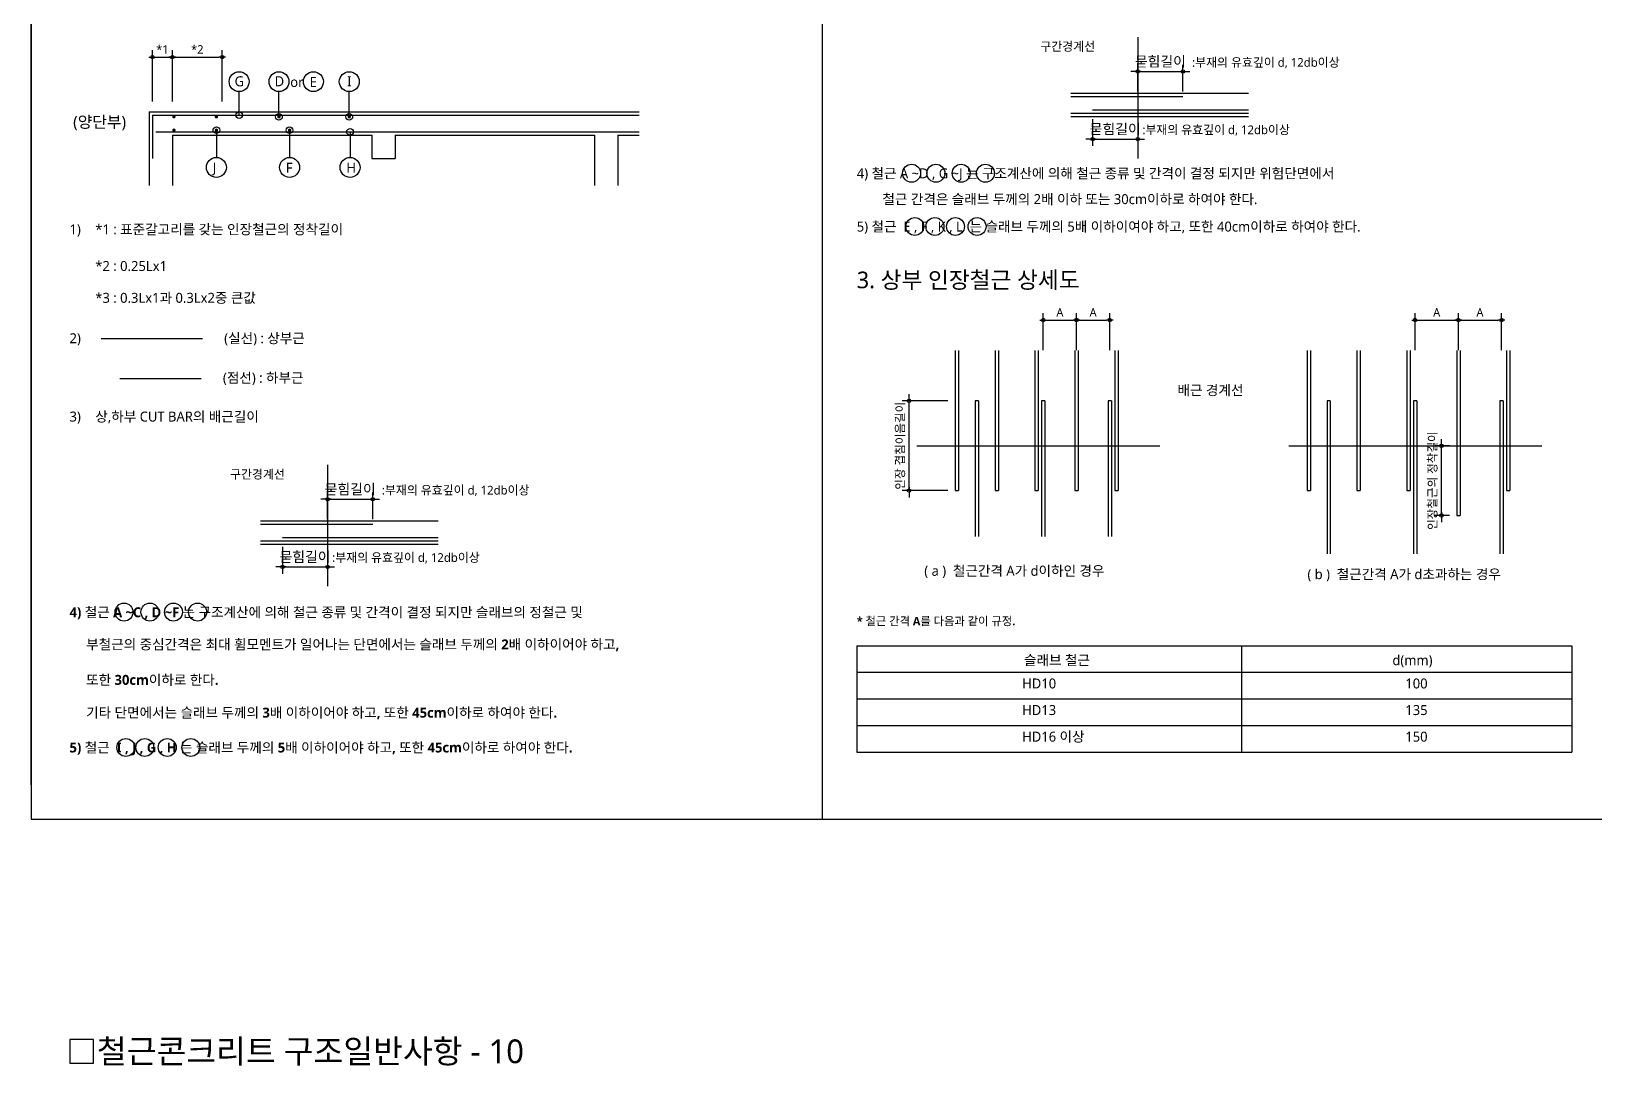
# Model space of a CAD drawing. Header units: millimetres. Extents: x 4573 to 501064, y -176100 to -4304.
# Drawn here: x 256950 to 303045, y -64575 to -34065 of the extents above; entities that cross this region are included whole.
import ezdxf
from ezdxf.enums import TextEntityAlignment as Align

# ---------------------------------------------------------------- set-up
doc = ezdxf.new("R2010")
doc.units = ezdxf.units.MM
doc.header["$LTSCALE"] = 800
for name, pattern in [('ACAD_ISO02W100', [15, 12, -3]), ('ACAD_ISO04W100', [30.5, 24, -3, 0.5, -3]), ('CEN', [19, 15, -1, 2, -1]), ('HID2', [4.6, 3, -1.6])]:
    doc.linetypes.add(name, pattern=pattern)
doc.layers.get('Defpoints').update_dxf_attribs({"color": 147})
for name, color, linetype in [('BAR', 40, 'Continuous'), ('BAR-S', 4, 'Continuous'), ('CEN', 1, 'CEN'), ('CHART', 7, 'Continuous'), ('DIM', 7, 'Continuous'), ('ELE4', 4, 'Continuous'), ('LARGE', 2, 'Continuous'), ('MIDDLE', 6, 'Continuous'), ('RXLEADER', 7, 'Continuous'), ('TEXT', 3, 'Continuous'), ('TEXT5', 7, 'Continuous'), ('W1', 2, 'Continuous')]:
    doc.layers.add(name, color=color, linetype=linetype)
doc.styles.get("Standard").update_dxf_attribs({"font": 'malgun.ttf'})
doc.styles.add('XR-SHEET$0$맑은고딕', font='malgun.ttf')
doc.styles.add('XR-SHEET-맑은고딕', font='malgun.ttf')
doc.styles.add('맑은고딕B', font='malgunbd.ttf')
doc.dimstyles.new('DIM1', dxfattribs={"dimscale": 10, "dimtxt": 3, "dimasz": 1, "dimexe": 2, "dimexo": 3, "dimgap": 1, "dimtad": 1, "dimdec": 0, "dimzin": 0, "dimdsep": 46, "dimtxsty": 'XR-SHEET-맑은고딕', "dimblk1": 'DIMDOT', "dimblk2": 'DIMDOT', "dimsah": 1, "dimcen": -1, "dimdle": 1.5, "dimclrt": 3, "dimadec": 0, "dimazin": 0, "dimtfac": 1, "dimtdec": 0, "dimtix": 1, "dimtmove": 2, "dimatfit": 3, "dimldrblk": 'DIMDOT', "dimfxl": 1, "dimtvp": 1, "dimtolj": 1, "dimtzin": 0, "dimarcsym": 0})

# ---------------------------------------------------------------- blocks, each defined once
blk = doc.blocks.new('DIMDOT')
at = {"layer": 'DIM'}
blk.add_line((1, 0), (-1, 0), dxfattribs=at)
blk.add_circle((0, 0), 0.5, dxfattribs=at)
blk = doc.blocks.new('*D34')
at = {"layer": 'Defpoints', "color": 0, "transparency": 16777216}
for p in [(187010, 74357), (185736, 73163), (187010, 73163)]:
    blk.add_point(p, dxfattribs=at)
at = {"layer": 'DIM', "color": 0, "lineweight": -2, "transparency": 16777216}
for p, q in [((185736, 73463), (185736, 74557)), ((185836, 74357), (186910, 74357)), ((187010, 73463), (187010, 74557))]:
    blk.add_line(p, q, dxfattribs=at)
at = {"layer": 'DIM', "color": 0, "lineweight": -2, "transparency": 16777216, "xscale": 100, "yscale": 100, "zscale": 100, "rotation": 180}
blk.add_blockref('DIMDOT', (185736, 74357), dxfattribs=at)
at = {"layer": 'DIM', "color": 0, "lineweight": -2, "transparency": 16777216, "xscale": 100, "yscale": 100, "zscale": 100}
blk.add_blockref('DIMDOT', (187010, 74357), dxfattribs=at)
at = {"layer": 'DIM', "color": 4, "transparency": 16777216, "insert": (186373, 74582), "char_height": 250, "attachment_point": 5, "style": 'XR-SHEET-맑은고딕'}
blk.add_mtext('\\A1;A', dxfattribs=at)
blk = doc.blocks.new('*D35')
at = {"layer": 'Defpoints', "color": 0, "transparency": 16777216}
for p in [(185736, 74357), (184461, 73163), (185736, 73163)]:
    blk.add_point(p, dxfattribs=at)
at = {"layer": 'DIM', "color": 0, "lineweight": -2, "transparency": 16777216}
for p, q in [((184461, 73463), (184461, 74557)), ((184561, 74357), (185636, 74357)), ((185736, 73463), (185736, 74557))]:
    blk.add_line(p, q, dxfattribs=at)
at = {"layer": 'DIM', "color": 0, "lineweight": -2, "transparency": 16777216, "xscale": 100, "yscale": 100, "zscale": 100, "rotation": 180}
blk.add_blockref('DIMDOT', (184461, 74357), dxfattribs=at)
at = {"layer": 'DIM', "color": 0, "lineweight": -2, "transparency": 16777216, "xscale": 100, "yscale": 100, "zscale": 100}
blk.add_blockref('DIMDOT', (185736, 74357), dxfattribs=at)
at = {"layer": 'DIM', "color": 4, "transparency": 16777216, "insert": (185098, 74582), "char_height": 250, "attachment_point": 5, "style": 'XR-SHEET-맑은고딕'}
blk.add_mtext('\\A1;A', dxfattribs=at)
blk = doc.blocks.new('*D58')
at = {"layer": 'Defpoints', "color": 0, "transparency": 16777216}
for p in [(175458, 74357), (174478, 73163), (175458, 73163)]:
    blk.add_point(p, dxfattribs=at)
at = {"layer": 'DIM', "color": 0, "lineweight": -2, "transparency": 16777216}
for p, q in [((174478, 73463), (174478, 74557)), ((174578, 74357), (175358, 74357)), ((175458, 73463), (175458, 74557))]:
    blk.add_line(p, q, dxfattribs=at)
at = {"layer": 'DIM', "color": 0, "lineweight": -2, "transparency": 16777216, "xscale": 100, "yscale": 100, "zscale": 100, "rotation": 180}
blk.add_blockref('DIMDOT', (174478, 74357), dxfattribs=at)
at = {"layer": 'DIM', "color": 0, "lineweight": -2, "transparency": 16777216, "xscale": 100, "yscale": 100, "zscale": 100}
blk.add_blockref('DIMDOT', (175458, 74357), dxfattribs=at)
at = {"layer": 'DIM', "color": 4, "transparency": 16777216, "insert": (174968, 74582), "char_height": 250, "attachment_point": 5, "style": 'XR-SHEET-맑은고딕'}
blk.add_mtext('\\A1;A', dxfattribs=at)
blk = doc.blocks.new('*D59')
at = {"layer": 'Defpoints', "color": 0, "transparency": 16777216}
for p in [(174478, 74357), (173498, 73163), (174478, 73163)]:
    blk.add_point(p, dxfattribs=at)
at = {"layer": 'DIM', "color": 0, "lineweight": -2, "transparency": 16777216}
for p, q in [((173498, 73463), (173498, 74557)), ((173598, 74357), (174378, 74357)), ((174478, 73463), (174478, 74557))]:
    blk.add_line(p, q, dxfattribs=at)
at = {"layer": 'DIM', "color": 0, "lineweight": -2, "transparency": 16777216, "xscale": 100, "yscale": 100, "zscale": 100, "rotation": 180}
blk.add_blockref('DIMDOT', (173498, 74357), dxfattribs=at)
at = {"layer": 'DIM', "color": 0, "lineweight": -2, "transparency": 16777216, "xscale": 100, "yscale": 100, "zscale": 100}
blk.add_blockref('DIMDOT', (174478, 74357), dxfattribs=at)
at = {"layer": 'DIM', "color": 4, "transparency": 16777216, "insert": (173988, 74582), "char_height": 250, "attachment_point": 5, "style": 'XR-SHEET-맑은고딕'}
blk.add_mtext('\\A1;A', dxfattribs=at)
blk = doc.blocks.new('*D65')
at = {"layer": 'Defpoints', "color": 0, "transparency": 16777216}
for p in [(149291, 82113), (147821, 80497), (149291, 80497)]:
    blk.add_point(p, dxfattribs=at)
at = {"layer": 'DIM', "color": 0, "lineweight": -2, "transparency": 16777216}
for p, q in [((147821, 80797), (147821, 82313)), ((147921, 82113), (149191, 82113)), ((149291, 80797), (149291, 82313))]:
    blk.add_line(p, q, dxfattribs=at)
at = {"layer": 'DIM', "color": 0, "lineweight": -2, "transparency": 16777216, "xscale": 100, "yscale": 100, "zscale": 100, "rotation": 180}
blk.add_blockref('DIMDOT', (147821, 82113), dxfattribs=at)
at = {"layer": 'DIM', "color": 0, "lineweight": -2, "transparency": 16777216, "xscale": 100, "yscale": 100, "zscale": 100}
blk.add_blockref('DIMDOT', (149291, 82113), dxfattribs=at)
at = {"layer": 'DIM', "color": 4, "transparency": 16777216, "insert": (148556, 82338), "char_height": 250, "attachment_point": 5, "style": 'XR-SHEET-맑은고딕'}
blk.add_mtext('\\A1;*2', dxfattribs=at)
blk = doc.blocks.new('*D66')
at = {"layer": 'Defpoints', "color": 0, "transparency": 16777216}
for p in [(147821, 82113), (147232, 80497), (147821, 80497)]:
    blk.add_point(p, dxfattribs=at)
at = {"layer": 'DIM', "color": 0, "lineweight": -2, "transparency": 16777216}
for p, q in [((147232, 80797), (147232, 82313)), ((147332, 82113), (147721, 82113)), ((147821, 80797), (147821, 82313))]:
    blk.add_line(p, q, dxfattribs=at)
at = {"layer": 'DIM', "color": 0, "lineweight": -2, "transparency": 16777216, "xscale": 100, "yscale": 100, "zscale": 100, "rotation": 180}
blk.add_blockref('DIMDOT', (147232, 82113), dxfattribs=at)
at = {"layer": 'DIM', "color": 0, "lineweight": -2, "transparency": 16777216, "xscale": 100, "yscale": 100, "zscale": 100}
blk.add_blockref('DIMDOT', (147821, 82113), dxfattribs=at)
at = {"layer": 'DIM', "color": 4, "transparency": 16777216, "insert": (147527, 82338), "char_height": 250, "attachment_point": 5, "style": 'XR-SHEET-맑은고딕'}
blk.add_mtext('\\A1;*1', dxfattribs=at)
blk = doc.blocks.new('*D67')
at = {"layer": 'Defpoints', "color": 0, "transparency": 16777216}
for p in [(153730, 69070), (152399, 68183), (153730, 68183)]:
    blk.add_point(p, dxfattribs=at)
at = {"layer": 'TEXT5', "color": 0, "lineweight": -2, "transparency": 16777216}
for p, q in [((152399, 68483), (152399, 69270)), ((153730, 68483), (153730, 69270)), ((152299, 69070), (152199, 69070)), ((152399, 69070), (153730, 69070)), ((153830, 69070), (153930, 69070))]:
    blk.add_line(p, q, dxfattribs=at)
at = {"layer": 'TEXT5', "color": 0, "lineweight": -2, "transparency": 16777216, "xscale": 100, "yscale": 100, "zscale": 100}
blk.add_blockref('DIMDOT', (152399, 69070), dxfattribs=at)
at = {"layer": 'TEXT5', "color": 0, "lineweight": -2, "transparency": 16777216, "xscale": 100, "yscale": 100, "zscale": 100, "rotation": 180}
blk.add_blockref('DIMDOT', (153730, 69070), dxfattribs=at)
at = {"layer": 'TEXT5', "color": 3, "transparency": 16777216, "insert": (153064, 69351), "char_height": 300, "attachment_point": 5, "style": 'XR-SHEET-맑은고딕'}
blk.add_mtext('\\A1;묻힘길이', dxfattribs=at)
blk = doc.blocks.new('*D68')
at = {"layer": 'Defpoints', "color": 0, "transparency": 16777216}
for p in [(169540, 71974), (170984, 71974), (170984, 69327)]:
    blk.add_point(p, dxfattribs=at)
at = {"layer": 'DIM', "color": 0, "lineweight": -2, "transparency": 16777216}
for p, q in [((170684, 71974), (169340, 71974)), ((169540, 72074), (169540, 72174)), ((169540, 69327), (169540, 71974)), ((170684, 69327), (169340, 69327)), ((169540, 69227), (169540, 69127))]:
    blk.add_line(p, q, dxfattribs=at)
at = {"layer": 'DIM', "color": 0, "lineweight": -2, "transparency": 16777216, "xscale": 100, "yscale": 100, "zscale": 100}
for p, rotation in [((169540, 71974), 270), ((169540, 69327), 90)]:
    blk.add_blockref('DIMDOT', p, dxfattribs=dict(at, rotation=rotation))
at = {"layer": 'DIM', "color": 4, "transparency": 16777216, "insert": (169290, 70650), "char_height": 250, "attachment_point": 5, "rotation": 90, "style": 'XR-SHEET-맑은고딕'}
blk.add_mtext('\\A1;인장 겹침이음길이', dxfattribs=at)
blk = doc.blocks.new('*D69')
at = {"layer": 'Defpoints', "color": 0, "transparency": 16777216}
for p in [(185238, 70646), (185785, 70646), (185771, 68592)]:
    blk.add_point(p, dxfattribs=at)
at = {"layer": 'DIM', "color": 0, "lineweight": -2, "transparency": 16777216}
for p, q in [((185485, 70646), (185038, 70646)), ((185238, 70746), (185238, 70846)), ((185238, 68592), (185238, 70646)), ((185471, 68592), (185038, 68592)), ((185238, 68492), (185238, 68392))]:
    blk.add_line(p, q, dxfattribs=at)
at = {"layer": 'DIM', "color": 0, "lineweight": -2, "transparency": 16777216, "xscale": 100, "yscale": 100, "zscale": 100}
for p, rotation in [((185238, 70646), 270), ((185238, 68592), 90)]:
    blk.add_blockref('DIMDOT', p, dxfattribs=dict(at, rotation=rotation))
at = {"layer": 'DIM', "color": 4, "transparency": 16777216, "insert": (184985, 69619), "char_height": 250, "attachment_point": 5, "rotation": 90, "style": 'XR-SHEET-맑은고딕'}
blk.add_mtext('\\A1;인장철근의 정착길이', dxfattribs=at)
blk = doc.blocks.new('*D70')
at = {"layer": 'Defpoints', "color": 0, "transparency": 16777216}
for p in [(151068, 67964), (152399, 67964), (152399, 67076)]:
    blk.add_point(p, dxfattribs=at)
at = {"layer": 'TEXT5', "color": 0, "lineweight": -2, "transparency": 16777216}
for p, q in [((151068, 67664), (151068, 66876)), ((152399, 67664), (152399, 66876)), ((150968, 67076), (150868, 67076)), ((151068, 67076), (152399, 67076)), ((152499, 67076), (152599, 67076))]:
    blk.add_line(p, q, dxfattribs=at)
at = {"layer": 'TEXT5', "color": 0, "lineweight": -2, "transparency": 16777216, "xscale": 100, "yscale": 100, "zscale": 100}
blk.add_blockref('DIMDOT', (151068, 67076), dxfattribs=at)
at = {"layer": 'TEXT5', "color": 0, "lineweight": -2, "transparency": 16777216, "xscale": 100, "yscale": 100, "zscale": 100, "rotation": 180}
blk.add_blockref('DIMDOT', (152399, 67076), dxfattribs=at)
at = {"layer": 'TEXT5', "color": 3, "transparency": 16777216, "insert": (151733, 67356), "char_height": 300, "attachment_point": 5, "style": 'XR-SHEET-맑은고딕'}
blk.add_mtext('\\A1;묻힘길이', dxfattribs=at)
blk = doc.blocks.new('*D71')
at = {"layer": 'Defpoints', "color": 0, "transparency": 16777216}
for p in [(177615, 81686), (176284, 80799), (177615, 80799)]:
    blk.add_point(p, dxfattribs=at)
at = {"layer": 'TEXT5', "color": 0, "lineweight": -2, "transparency": 16777216}
for p, q in [((176184, 81686), (176084, 81686)), ((176284, 81099), (176284, 81886)), ((176284, 81686), (177615, 81686)), ((177615, 81099), (177615, 81886)), ((177715, 81686), (177815, 81686))]:
    blk.add_line(p, q, dxfattribs=at)
at = {"layer": 'TEXT5', "color": 0, "lineweight": -2, "transparency": 16777216, "xscale": 100, "yscale": 100, "zscale": 100}
blk.add_blockref('DIMDOT', (176284, 81686), dxfattribs=at)
at = {"layer": 'TEXT5', "color": 0, "lineweight": -2, "transparency": 16777216, "xscale": 100, "yscale": 100, "zscale": 100, "rotation": 180}
blk.add_blockref('DIMDOT', (177615, 81686), dxfattribs=at)
at = {"layer": 'TEXT5', "color": 3, "transparency": 16777216, "insert": (176950, 81967), "char_height": 300, "attachment_point": 5, "style": 'XR-SHEET-맑은고딕'}
blk.add_mtext('\\A1;묻힘길이', dxfattribs=at)
blk = doc.blocks.new('*D72')
at = {"layer": 'Defpoints', "color": 0, "transparency": 16777216}
for p in [(174954, 80580), (176284, 80580), (176284, 79692)]:
    blk.add_point(p, dxfattribs=at)
at = {"layer": 'TEXT5', "color": 0, "lineweight": -2, "transparency": 16777216}
for p, q in [((174954, 80280), (174954, 79492)), ((176284, 80280), (176284, 79492)), ((174854, 79692), (174754, 79692)), ((174954, 79692), (176284, 79692)), ((176384, 79692), (176484, 79692))]:
    blk.add_line(p, q, dxfattribs=at)
at = {"layer": 'TEXT5', "color": 0, "lineweight": -2, "transparency": 16777216, "xscale": 100, "yscale": 100, "zscale": 100}
blk.add_blockref('DIMDOT', (174954, 79692), dxfattribs=at)
at = {"layer": 'TEXT5', "color": 0, "lineweight": -2, "transparency": 16777216, "xscale": 100, "yscale": 100, "zscale": 100, "rotation": 180}
blk.add_blockref('DIMDOT', (176284, 79692), dxfattribs=at)
at = {"layer": 'TEXT5', "color": 3, "transparency": 16777216, "insert": (175619, 79973), "char_height": 300, "attachment_point": 5, "style": 'XR-SHEET-맑은고딕'}
blk.add_mtext('\\A1;묻힘길이', dxfattribs=at)
blk = doc.blocks.new('A$C164A7975')
at = {"layer": 'BAR'}
for p, q in [((30645, -29987), (33953.6, -29987)), ((31292, -30379.1), (35886.5, -30379.1)), ((3570.9, -30539.9), (3570.9, -31814.4)), ((3570.9, -30539.9), (17921.1, -30539.9)), ((30645, -30477.2), (35886.5, -30477.2)), ((3668.9, -31030.1), (17921.1, -31030.1)), ((5050.4, -37135), (2065.6, -37135)), ((27238, -37481.3), (27238, -41611.6)), ((27336, -37481.3), (27336, -41611.6)), ((28414.4, -37481.3), (28414.4, -41611.6)), ((28512.5, -37481.3), (28512.5, -41611.6)), ((29590.9, -37481.3), (29590.9, -41611.6)), ((29688.9, -37481.3), (29688.9, -41611.6)), ((30767.4, -37481.3), (30767.4, -41611.6)), ((30865.4, -37481.3), (30865.4, -41611.6)), ((31943.8, -37481.3), (31943.8, -41611.6)), ((32041.9, -37481.3), (32041.9, -41611.6)), ((37613.2, -37481.3), (37613.2, -41611.6)), ((37711.2, -37481.3), (37711.2, -41611.6)), ((39083.8, -37481.3), (39083.8, -41611.6)), ((39181.8, -37481.3), (39181.8, -41611.6)), ((40554.4, -37481.3), (40554.4, -41611.6)), ((40652.4, -37481.3), (40652.4, -41611.6)), ((42025, -37481.3), (42025, -42346.3)), ((42123, -37481.3), (42123, -42346.3)), ((43495.6, -37481.3), (43495.6, -41611.6)), ((43593.6, -37481.3), (43593.6, -41611.6)), ((27924.2, -38964.5), (27826.2, -38964.5)), ((27826.2, -38964.5), (27826.2, -42965.6)), ((27924.2, -38964.5), (27924.2, -42965.6)), ((29885, -38964.5), (29787, -38964.5)), ((29787, -38964.5), (29787, -42965.6)), ((29885, -38964.5), (29885, -42965.6)), ((31845.8, -38964.5), (31747.8, -38964.5)), ((31747.8, -38964.5), (31747.8, -42965.6)), ((31845.8, -38964.5), (31845.8, -42965.6)), ((38299.5, -38964.5), (38201.4, -38964.5)), ((38201.4, -38964.5), (38201.4, -43476.8)), ((38299.5, -38964.5), (38299.5, -43476.8)), ((40848.5, -38964.5), (40750.5, -38964.5)), ((40750.5, -38964.5), (40750.5, -43476.8)), ((40848.5, -38964.5), (40848.5, -43476.8)), ((43397.5, -38964.5), (43299.5, -38964.5)), ((43299.5, -38964.5), (43299.5, -43476.8)), ((43397.5, -38964.5), (43397.5, -43476.8)), ((27238, -41611.6), (27336, -41611.6)), ((28414.4, -41611.6), (28512.5, -41611.6)), ((29590.9, -41611.6), (29688.9, -41611.6)), ((30767.4, -41611.6), (30865.4, -41611.6)), ((31943.8, -41611.6), (32041.9, -41611.6)), ((37613.2, -41611.6), (37711.2, -41611.6)), ((39083.8, -41611.6), (39181.8, -41611.6)), ((40554.4, -41611.6), (40652.4, -41611.6)), ((43495.6, -41611.6), (43593.6, -41611.6)), ((42025, -42346.3), (42123, -42346.3)), ((6759.4, -42603), (10068.1, -42603)), ((6759.4, -43093.2), (12000.9, -43093.2)), ((7406.4, -42995.2), (12000.9, -42995.2))]:
    blk.add_line(p, q, dxfattribs=at)
at = {"layer": 'BAR', "linetype": 'HID2'}
blk.add_line((5013.3, -38312.7), (2028.6, -38312.7), dxfattribs=at)
at = {"layer": 'BAR-S', "const_width": 49}
for points in [[(4179.9, -30587.7, 1), (4228.9, -30587.7, 1)], [(5432.5, -30587.7, 1), (5481.6, -30587.7, 1)], [(7278.5, -30587.7, 1), (7327.5, -30587.7, 1)], [(9351.6, -30587.7, 1), (9400.6, -30587.7, 1)], [(4179.9, -30981.6, 1), (4228.9, -30981.6, 1)], [(5432.5, -30981.6, 1), (5481.5, -30981.6, 1)], [(7591.6, -30981.6, 1), (7640.6, -30981.6, 1)]]:
    blk.add_lwpolyline(points, format="xyb", close=True, dxfattribs=at)
at = {"layer": 'CEN'}
for p, q in [((32622.8, -28239.6), (32622.8, -31814.2)), ((8737.2, -40855.7), (8737.2, -44430.2))]:
    blk.add_line(p, q, dxfattribs=at)
at = {"layer": 'CEN', "linetype": 'ACAD_ISO04W100'}
for p, q in [((26113.2, -40292.1), (33274.5, -40292.1)), ((37076.7, -40292.1), (44532.1, -40292.1))]:
    blk.add_line(p, q, dxfattribs=at)
at = {"layer": 'RXLEADER'}
for points in [[(32622.8, -28502, 0, 98, 0), (32328.7, -28502, 0, 0, 0), (31780.7, -28502, 0, 0, 0)], [(32249.5, -40292.1, 0, 98, 0), (32351.2, -40016.1, 0, 0, 0), (32855.9, -38645.9, 0, 0, 0), (33698.8, -38645.9, 0, 0, 0)], [(37479.3, -40292.1, 0, 98, 0), (37377.6, -40016.1, 0, 0, 0), (36872.9, -38645.9, 0, 0, 0), (36030, -38645.9, 0, 0, 0)], [(8737.2, -41118.1, 0, 98, 0), (8443.1, -41118.1, 0, 0, 0), (7895.1, -41118.1, 0, 0, 0)]]:
    blk.add_lwpolyline(points, format="xyseb", dxfattribs=at)
for points in [[(6127.9, -30539.9), (6127.9, -30539.9), (6127.9, -29845.3)], [(7303, -30587.7), (7303, -30587.7), (7303, -29845.3)], [(9376.1, -30587.7), (9376.1, -30587.7), (9376.1, -29845.3)], [(5457, -30981.6), (5457, -30981.6), (5457, -31786.6)], [(7616.1, -30981.6), (7616.1, -30981.6), (7616.1, -31786.6)], [(9398.2, -31030.1), (9398.2, -31030.1), (9398.2, -31786.6)]]:
    blk.add_lwpolyline(points, dxfattribs=at)
for centre, radius in [((6127.9, -29551.2), 294.1), ((7303, -29551.2), 294.1), ((8318.5, -29551.2), 294.1), ((9376.1, -29551.2), 294.1), ((6127.9, -30539.9), 98), ((7303, -30587.7), 98), ((9376.1, -30587.7), 98), ((5457, -30981.6), 98), ((7616.1, -30981.6), 98), ((9398.2, -31030.1), 98), ((5457, -32080.7), 294.1), ((7616.1, -32080.7), 294.1), ((9398.2, -32080.7), 294.1)]:
    blk.add_circle(centre, radius, dxfattribs=at)
at = {"layer": 'TEXT', "color": 6}
for centre in [(25953, -32252.1), (26670.3, -32252.1), (27414.8, -32252.1), (28131.9, -32252.1), (26049.5, -33823.5), (26641.7, -33823.5), (27247.8, -33823.5), (27883.5, -33823.5)]:
    blk.add_circle(centre, 264.7, dxfattribs=at)
at = {"layer": 'W1'}
for p, q in [((30645, -29888.9), (35886.5, -29888.9)), ((3472.8, -30441.8), (3472.8, -32614.1)), ((3472.8, -30441.8), (17921.1, -30441.8)), ((30645, -30575.2), (35886.5, -30575.2)), ((4159.1, -31128.1), (4159.1, -32614.1)), ((4159.1, -31128.1), (10041.4, -31128.1)), ((10041.4, -31128.1), (10041.4, -31814.4)), ((10727.7, -31128.1), (10727.7, -31814.4)), ((10727.7, -31128.1), (16610.1, -31128.1)), ((16610.1, -31128.1), (16610.1, -32614.1)), ((17296.3, -31128.1), (17921.1, -31128.1)), ((17296.3, -31128.1), (17296.3, -32614.1)), ((10041.4, -31814.4), (10727.7, -31814.4)), ((6759.4, -42505), (12000.9, -42505)), ((6759.4, -43191.3), (12000.9, -43191.3))]:
    blk.add_line(p, q, dxfattribs=at)
at = {"layer": 'MIDDLE', "style": 'XR-SHEET-맑은고딕'}
blk.add_text('3. 상부 인장철근 상세도', height=490.196, dxfattribs=at).set_placement((24338, -35643.8))
at = {"layer": 'RXLEADER', "style": 'XR-SHEET-맑은고딕'}
for p in [(29747.9, -28644.4), (5862.3, -41260.5)]:
    blk.add_text('구간경계선', height=257.35, dxfattribs=at).set_placement(p)
at = {"layer": 'RXLEADER', "linetype": 'Continuous', "style": 'XR-SHEET-맑은고딕'}
blk.add_text('배근 경계선', height=294.12, dxfattribs=at).set_placement((33793.8, -38798.1))
at = {"layer": 'TEXT', "linetype": 'Continuous', "style": 'XR-SHEET-맑은고딕'}
for s, height, p in [('G', 294.1, (5994.5, -29686.6)), ('D', 294.1, (7176, -29686.6)), ('or', 294.12, (7634.9, -29709.5)), ('E', 294.1, (8209.2, -29709.5)), ('I', 294.1, (9312.6, -29686.6)), ('(양단부)', 343.14, (1235.5, -30910.3)), ('J', 294.1, (5347.6, -32239)), ('F', 294.1, (7506.8, -32239)), ('H', 294.1, (9288.9, -32239))]:
    blk.add_text(s, height=height, dxfattribs=at).set_placement(p)
at = {"layer": 'TEXT', "style": 'XR-SHEET-맑은고딕'}
for s, p in [('( a )  철근간격 A가 d이하인 경우', (26328.6, -44124.6)), ('( b )  철근간격 A가 d초과하는 경우', (37624.7, -44224.7))]:
    blk.add_text(s, height=294.118, dxfattribs=at).set_placement(p)
at = {"layer": 'TEXT5', "color": 7, "style": 'XR-SHEET-맑은고딕'}
for p in [(34224.2, -29112.7), (32757.9, -31100.2), (10338.6, -41728.8), (8872.3, -43716.3)]:
    blk.add_text(':부재의 유효깊이 d, 12db이상', height=257.353, dxfattribs=at).set_placement(p)
at = {"layer": 'TEXT5', "color": 7, "linetype": 'ACAD_ISO02W100', "style": 'XR-SHEET-맑은고딕'}
for s, height, p in [('4) 철근 A ~D , G ~J 는 구조계산에 의해 철근 종류 및 간격이 결정 되지만 위험단면에서', 294.118, (24338, -32403.3)), ('철근 간격은 슬래브 두께의 2배 이하 또는 30cm이하로 하여야 한다.', 294.118, (25094.5, -33163.1)), ('5) 철근  E , F , K , L  는 슬래브 두께의 5배 이하이여야 하고, 또한 40cm이하로 하여야 한다.', 294.118, (24338, -33972)), ('1)', 294.12, (1127.5, -34053.6)), ('*1 : 표준갈고리를 갖는 인장철근의 정착길이', 294.118, (1887.4, -34053.6)), ('*2 : 0.25Lx1', 294.118, (1887.4, -35135.6)), ('*3 : 0.3Lx1과 0.3Lx2중 큰값', 294.118, (1887.4, -36074.2)), ('2)', 294.12, (1127.5, -37265.9)), ('(실선) : 상부근', 294.12, (5687.9, -37265.9)), ('(점선) : 하부근', 294.12, (5650.8, -38432.2)), ('3)', 294.12, (1127.5, -39576.4)), ('상,하부 CUT BAR의 배근길이', 294.118, (1887.4, -39576.4))]:
    blk.add_text(s, height=height, dxfattribs=at).set_placement(p)
at = {"layer": 'DIM'}
for base, p1, p2, text, picture, middle in [((4159.1, -28825.5), (3570.9, -30441.8), (4159.1, -30441.8), '*1', '*D66', (3865, -28600.5)), ((5629.7, -28825.5), (4159.1, -30441.8), (5629.7, -30441.8), '*2', '*D65', (4894.4, -28600.5)), ((30816.4, -36581.7), (29836, -37775.4), (30816.4, -37775.4), 'A', '*D59', (30326.2, -36356.6)), ((31796.8, -36581.7), (30816.4, -37775.4), (31796.8, -37775.4), 'A', '*D58', (31306.6, -36356.6)), ((42074, -36581.7), (40799.5, -37775.4), (42074, -37775.4), 'A', '*D35', (41436.7, -36356.6)), ((43348.5, -36581.7), (42074, -37775.4), (43348.5, -37775.4), 'A', '*D34', (42711.2, -36356.6))]:
    dim = blk.add_linear_dim(base=base, p1=p1, p2=p2, text=text, dimstyle='DIM1', override={"dimscale": 100, "dimtxt": 2.5, "dimtxsty": 'Standard', "dimclrt": 4}, dxfattribs=at)
    dim.commit()
    dim.dimension.update_dxf_attribs({"geometry": picture, "text_midpoint": middle, "insert": (-143661.6, -110938.5)})
for base, p1, p2, text, picture, middle in [((25878.8, -38964.5), (27322.5, -41611.6), (27322.5, -38964.5), '인장 겹침이음길이', '*D68', (25628.2, -40288.1)), ((41576.2, -40292.1), (42109.5, -42346.3), (42123, -40292.1), '인장철근의 정착길이', '*D69', (41323.7, -41319.2))]:
    dim = blk.add_linear_dim(base=base, p1=p1, p2=p2, angle=90, text=text, dimstyle='DIM1', override={"dimscale": 100, "dimtxt": 2.5, "dimtxsty": 'Standard', "dimclrt": 4}, dxfattribs=at)
    dim.commit()
    dim.dimension.update_dxf_attribs({"geometry": picture, "text_midpoint": middle, "insert": (-143661.6, -110938.5)})
at = {"layer": 'TEXT5', "color": 7}
for base, p1, p2, picture, middle in [((33953.6, -29252.1), (32622.8, -30139.7), (33953.6, -30139.7), '*D71', (33288.2, -28971.5)), ((32622.8, -31246.5), (31292, -30358.9), (32622.8, -30358.9), '*D72', (31957.4, -30966)), ((10068.1, -41868.2), (8737.2, -42755.8), (10068.1, -42755.8), '*D67', (9402.6, -41587.6)), ((8737.2, -43862.6), (7406.4, -42974.9), (8737.2, -42974.9), '*D70', (8071.8, -43582))]:
    dim = blk.add_linear_dim(base=base, p1=p1, p2=p2, text='묻힘길이', dimstyle='DIM1', override={"dimscale": 100, "dimtxsty": 'XR-SHEET$0$맑은고딕'}, dxfattribs=at)
    dim.commit()
    dim.dimension.update_dxf_attribs({"geometry": picture, "text_midpoint": middle, "insert": (-143661.6, -110938.5)})

msp = doc.modelspace()

# ---------------------------------------------------------------- linework, layer by layer
at = {"layer": 'CHART'}
for p, q in [((281288, -52188.1), (281288, -55325.3)), ((292633.8, -52188.1), (292633.8, -55325.3))]:
    msp.add_line(p, q, dxfattribs=at)
at = {"layer": 'CHART', "linetype": 'Continuous'}
for p, q in [((281288, -52188.1), (302366.3, -52188.1)), ((302366.3, -52188.1), (302366.3, -55325.3)), ((281288, -52972.4), (302366.3, -52972.4)), ((281288, -53756.7), (302366.3, -53756.7)), ((281288, -54541), (302366.3, -54541)), ((281288, -55325.3), (302366.3, -55325.3))]:
    msp.add_line(p, q, dxfattribs=at)
at = {"layer": 'ELE4', "color": 2}
for p, q in [((256950, -56294.1), (256950, -6000)), ((280276.2, -57300), (280276.2, -6000))]:
    msp.add_line(p, q, dxfattribs=at)
at = {"layer": 'ELE4'}
msp.add_lwpolyline([(256950, -57300), (325650, -57300), (325650, -6000), (256950, -6000)], close=True, dxfattribs=at)
at = {"layer": 'TEXT'}
msp.add_lwpolyline([(258786.2, -63800), (258086.2, -63800), (258086.2, -64500), (258786.2, -64500)], close=True, dxfattribs=at)
at = {"layer": 'TEXT', "color": 6}
for centre in [(259684.5, -51196), (260449.6, -51196), (261142.8, -51196), (261853.4, -51196), (259737.6, -55188.7), (260297.8, -55188.7), (260958.9, -55188.7), (261653.9, -55188.7)]:
    msp.add_circle(centre, 264.7, dxfattribs=at)

# ---------------------------------------------------------------- block references
at = {"layer": 'LARGE', "color": 6}
msp.add_blockref('A$C164A7975', (256950, -6000), dxfattribs=at)

# ---------------------------------------------------------------- texts
at = {"layer": 'TEXT', "style": '맑은고딕B'}
msp.add_text('* 철근 간격 A를 다음과 같이 규정.', height=245.098, dxfattribs=at).set_placement((281288, -51585.1))
at = {"layer": 'TEXT', "linetype": 'Continuous', "style": 'XR-SHEET-맑은고딕'}
for s, p in [('슬래브 철근', (286218.7, -52761.6)), ('d(mm)', (297079.7, -52761.6)), ('HD10', (286164.6, -53447.9)), ('100', (297459.9, -53447.9)), ('HD13', (286164.6, -54232.2)), ('135', (297459.9, -54232.2)), ('HD16 이상', (286164.6, -55016.5)), ('150', (297459.9, -55016.5))]:
    msp.add_text(s, height=294.12, dxfattribs=at).set_placement(p)
at = {"layer": 'TEXT', "style": 'XR-SHEET-맑은고딕'}
msp.add_text('철근콘크리트 구조일반사항 - 10', height=700, dxfattribs=at).set_placement((258886.2, -64150), align=Align.MIDDLE_LEFT)
at = {"layer": 'TEXT5', "color": 7, "linetype": 'ACAD_ISO02W100', "style": '맑은고딕B'}
for s, p in [('4) 철근 A ~C , D ~F 는 구조계산에 의해 철근 종류 및 간격이 결정 되지만 슬래브의 정철근 및', (258077.5, -51347.2)), ('부철근의 중심간격은 최대 휨모멘트가 일어나는 단면에서는 슬래브 두께의 2배 이하이어야 하고,', (258567.7, -52295.6)), ('또한 30cm이하로 한다.', (258567.7, -53342.2)), ('기타 단면에서는 슬래브 두께의 3배 이하이어야 하고, 또한 45cm이하로 하여야 한다.', (258567.7, -54307.9)), ('5) 철근  I , J , G , H 는 슬래브 두께의 5배 이하이어야 하고, 또한 45cm이하로 하여야 한다.', (258077.5, -55336.2))]:
    msp.add_text(s, height=294.118, dxfattribs=at).set_placement(p)

doc.saveas('drawing.dxf')
